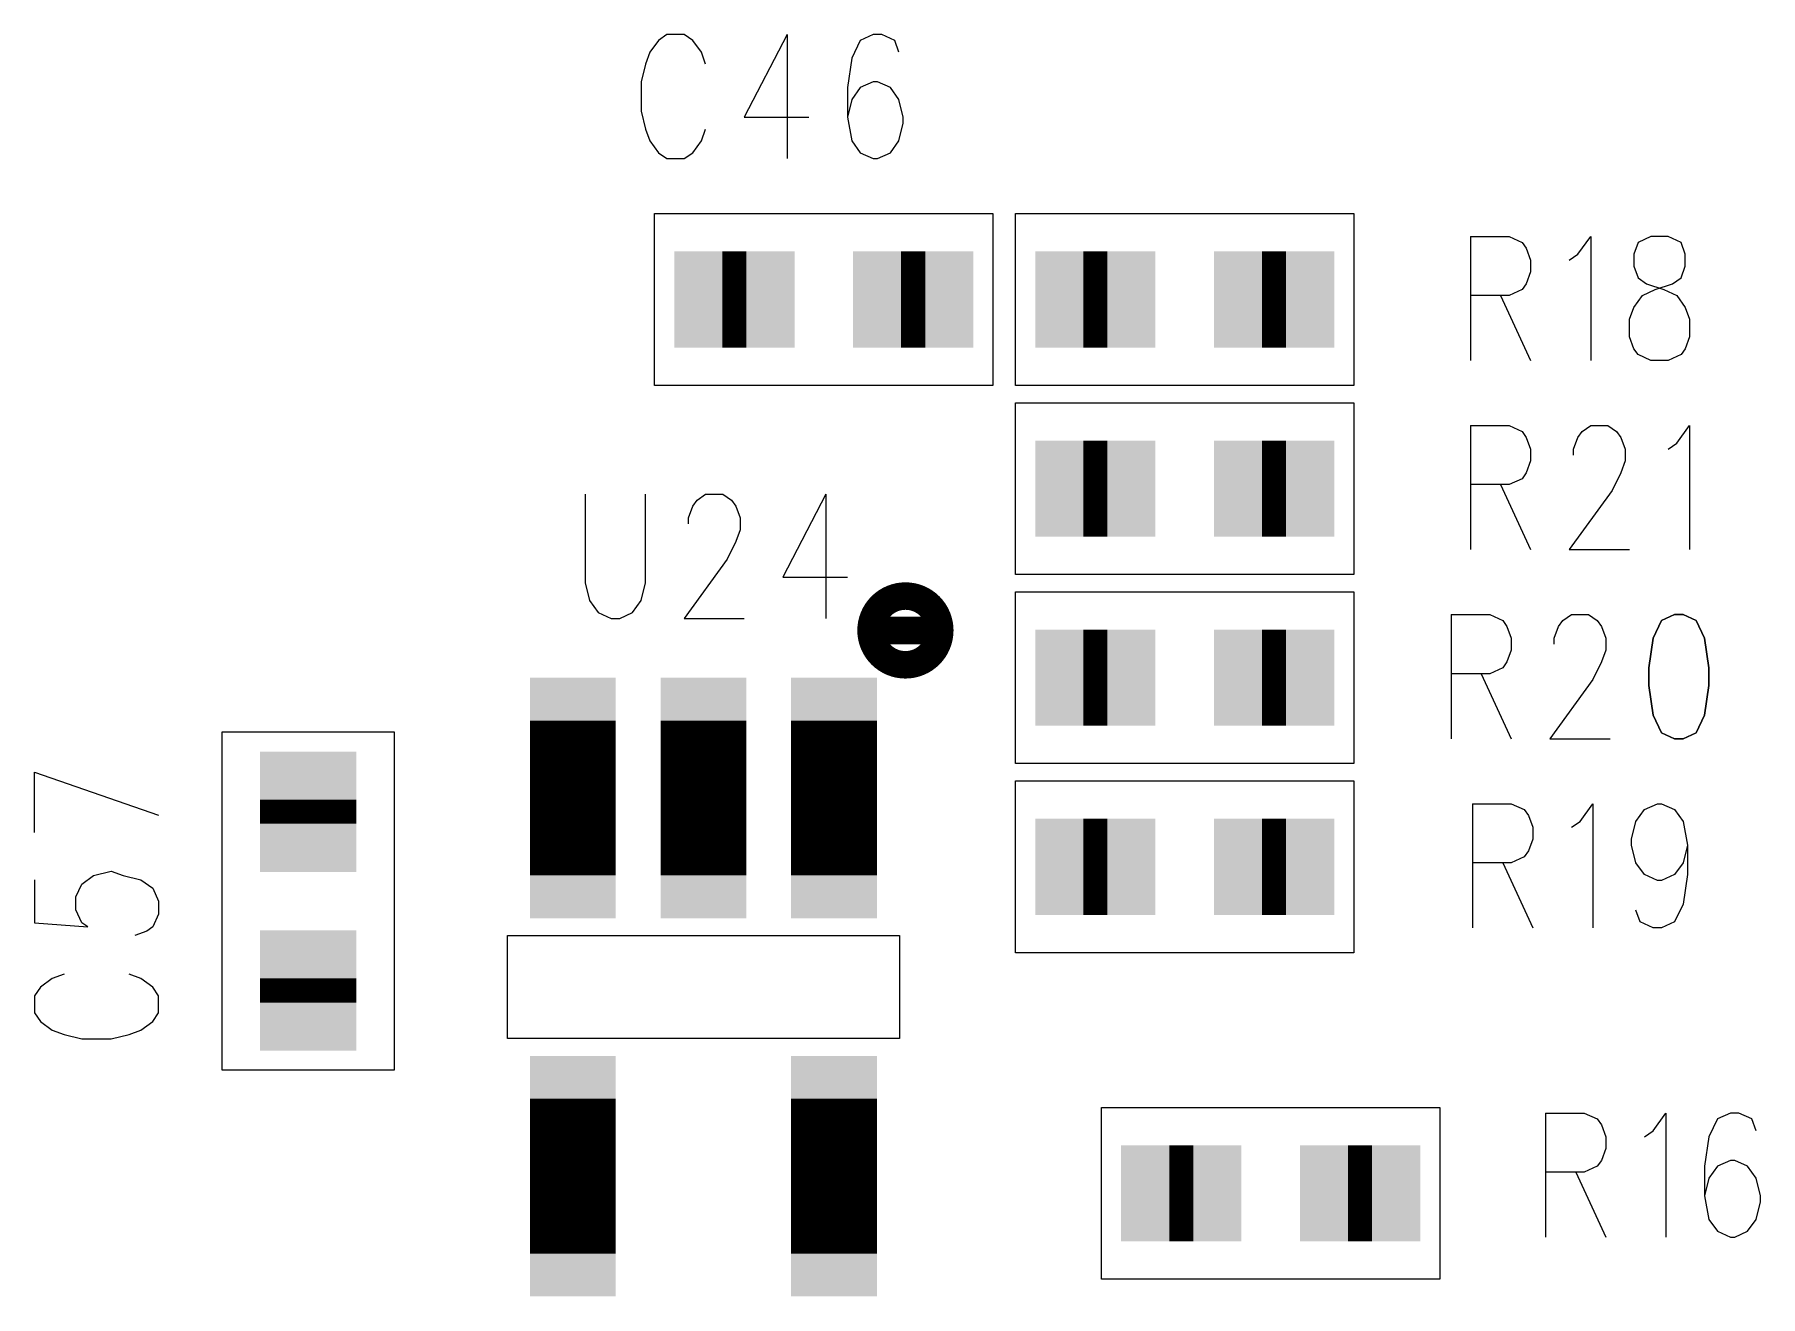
# Model space of a CAD drawing. Extents: x 12040 to 27945, y 10799 to 21199.
# Drawn here: x 18850 to 19353, y 18101 to 18468 of the extents above; entities that cross this region are included whole.
import ezdxf

# ---------------------------------------------------------------- set-up
doc = ezdxf.new("R2010")
doc.units = 0
doc.header["$MEASUREMENT"] = 0
doc.layers.add('ASSYDWGBOT_PHO', color=7, linetype='Continuous')

msp = doc.modelspace()

# ---------------------------------------------------------------- linework, layer by layer
at = {"layer": 'ASSYDWGBOT_PHO'}
for points in [[(19034.38, 18467.73), (19031.879, 18466.021)], [(19039.379, 18467.73), (19034.38, 18467.73)], [(19041.88, 18466.021), (19039.379, 18467.73)], [(19069.38, 18467.73), (19056.881, 18443.67)], [(19069.38, 18467.73), (19069.38, 18431.641)], [(19094.379, 18467.73), (19090.63, 18466.021)], [(19096.88, 18467.73), (19094.379, 18467.73)], [(19100.63, 18466.021), (19096.88, 18467.73)], [(19031.879, 18466.021), (19029.381, 18462.58)], [(19044.38, 18462.58), (19041.88, 18466.021)], [(19090.63, 18466.021), (19088.131, 18460.859)], [(19101.879, 18462.58), (19100.63, 18466.021)], [(19028.13, 18459.141), (19026.88, 18453.979)], [(19029.381, 18462.58), (19028.13, 18459.141)], [(19045.63, 18459.141), (19044.38, 18462.58)], [(19088.131, 18460.859), (19086.88, 18452.271)], [(19026.88, 18453.979), (19026.88, 18445.391)], [(19094.379, 18453.979), (19090.63, 18452.271)], [(19095.631, 18453.979), (19094.379, 18453.979)], [(19099.38, 18452.271), (19095.631, 18453.979)], [(19086.88, 18452.271), (19086.88, 18443.67)], [(19088.131, 18448.83), (19086.88, 18443.67)], [(19090.63, 18452.271), (19088.131, 18448.83)], [(19101.879, 18448.83), (19099.38, 18452.271)], [(19103.13, 18443.67), (19101.879, 18448.83)], [(19026.88, 18445.391), (19028.13, 18440.229)], [(19056.881, 18443.67), (19075.63, 18443.67)], [(19086.88, 18443.67), (19088.131, 18436.8)], [(19103.13, 18441.95), (19103.13, 18443.67)], [(19028.13, 18440.229), (19029.381, 18436.8)], [(19044.38, 18436.8), (19045.63, 18440.229)], [(19101.879, 18436.8), (19103.13, 18441.95)], [(19029.381, 18436.8), (19031.879, 18433.359)], [(19031.879, 18433.359), (19034.38, 18431.641)], [(19039.379, 18431.641), (19041.88, 18433.359)], [(19041.88, 18433.359), (19044.38, 18436.8)], [(19088.131, 18436.8), (19090.63, 18433.359)], [(19090.63, 18433.359), (19094.379, 18431.641)], [(19095.631, 18431.641), (19099.38, 18433.359)], [(19099.38, 18433.359), (19101.879, 18436.8)], [(19034.38, 18431.641), (19039.379, 18431.641)], [(19094.379, 18431.641), (19095.631, 18431.641)], [(19030.79, 18415.63), (19129.21, 18415.63)], [(19030.79, 18365.629), (19030.79, 18415.63)], [(19129.21, 18415.63), (19129.21, 18365.629)], [(19135.79, 18415.63), (19234.209, 18415.63)], [(19135.79, 18365.629), (19135.79, 18415.63)], [(19234.209, 18415.63), (19234.209, 18365.629)], [(19268.129, 18408.979), (19268.129, 18372.89)], [(19268.129, 18408.979), (19279.381, 18408.979)], [(19279.381, 18408.979), (19283.131, 18407.27)], [(19299.379, 18403.83), (19303.129, 18408.979)], [(19303.129, 18408.979), (19303.129, 18372.89)], [(19320.629, 18408.979), (19316.879, 18407.27)], [(19325.63, 18408.979), (19320.629, 18408.979)], [(19329.38, 18407.27), (19325.63, 18408.979)], [(19283.131, 18407.27), (19284.38, 18405.55)], [(19284.38, 18405.55), (19285.629, 18402.109)], [(19296.881, 18402.109), (19299.379, 18403.83)], [(19316.879, 18407.27), (19315.63, 18403.83)], [(19315.63, 18403.83), (19315.63, 18400.391)], [(19330.629, 18403.83), (19329.38, 18407.27)], [(19330.629, 18400.391), (19330.629, 18403.83)], [(19285.629, 18398.67), (19284.38, 18395.229)], [(19285.629, 18402.109), (19285.629, 18398.67)], [(19315.63, 18400.391), (19316.879, 18396.95)], [(19329.38, 18396.95), (19330.629, 18400.391)], [(19283.131, 18393.52), (19279.381, 18391.8)], [(19284.38, 18395.229), (19283.131, 18393.52)], [(19316.879, 18396.95), (19319.38, 18395.229)], [(19318.13, 18391.8), (19321.88, 18393.52)], [(19319.38, 18395.229), (19324.381, 18393.52)], [(19321.88, 18393.52), (19326.88, 18395.229)], [(19324.381, 18393.52), (19328.131, 18391.8)], [(19326.88, 18395.229), (19329.38, 18396.95)], [(19279.381, 18391.8), (19268.129, 18391.8)], [(19276.88, 18391.8), (19285.629, 18372.89)], [(19314.381, 18384.92), (19315.63, 18388.359)], [(19315.63, 18388.359), (19318.13, 18391.8)], [(19328.131, 18391.8), (19330.629, 18388.359)], [(19330.629, 18388.359), (19331.881, 18384.92)], [(19314.381, 18379.77), (19314.381, 18384.92)], [(19331.881, 18384.92), (19331.881, 18379.77)], [(19315.63, 18376.329), (19314.381, 18379.77)], [(19331.881, 18379.77), (19330.629, 18376.329)], [(19316.879, 18374.611), (19315.63, 18376.329)], [(19320.629, 18372.89), (19316.879, 18374.611)], [(19325.63, 18372.89), (19320.629, 18372.89)], [(19329.38, 18374.611), (19325.63, 18372.89)], [(19330.629, 18376.329), (19329.38, 18374.611)], [(19129.21, 18365.629), (19030.79, 18365.629)], [(19234.209, 18365.629), (19135.79, 18365.629)], [(19135.79, 18360.63), (19234.209, 18360.63)], [(19135.79, 18310.631), (19135.79, 18360.63)], [(19234.209, 18360.63), (19234.209, 18310.631)], [(19268.129, 18353.979), (19268.129, 18317.89)], [(19268.129, 18353.979), (19279.381, 18353.979)], [(19279.381, 18353.979), (19283.131, 18352.27)], [(19283.131, 18352.27), (19284.38, 18350.55)], [(19299.379, 18350.55), (19300.631, 18352.27)], [(19300.631, 18352.27), (19303.129, 18353.979)], [(19303.129, 18353.979), (19308.13, 18353.979)], [(19308.13, 18353.979), (19310.631, 18352.27)], [(19310.631, 18352.27), (19311.88, 18350.55)], [(19328.131, 18348.829), (19331.881, 18353.979)], [(19331.881, 18353.979), (19331.881, 18317.89)], [(19284.38, 18350.55), (19285.629, 18347.111)], [(19298.13, 18347.111), (19299.379, 18350.55)], [(19311.88, 18350.55), (19313.129, 18347.111)], [(19325.63, 18347.111), (19328.131, 18348.829)], [(19285.629, 18343.67), (19284.38, 18340.231)], [(19285.629, 18347.111), (19285.629, 18343.67)], [(19298.13, 18345.39), (19298.13, 18347.111)], [(19313.129, 18343.67), (19311.88, 18340.231)], [(19313.129, 18347.111), (19313.129, 18343.67)], [(19283.131, 18338.52), (19279.381, 18336.8)], [(19284.38, 18340.231), (19283.131, 18338.52)], [(19311.88, 18340.231), (19309.38, 18335.079)], [(19010.63, 18333.981), (19010.63, 18308.201)], [(19028.13, 18308.201), (19028.13, 18333.981)], [(19041.88, 18330.549), (19043.131, 18332.27)], [(19043.131, 18332.27), (19045.63, 18333.981)], [(19045.63, 18333.981), (19050.631, 18333.981)], [(19050.631, 18333.981), (19053.129, 18332.27)], [(19053.129, 18332.27), (19054.38, 18330.549)], [(19080.629, 18333.981), (19068.13, 18309.919)], [(19080.629, 18333.981), (19080.629, 18297.89)], [(19279.381, 18336.8), (19268.129, 18336.8)], [(19276.88, 18336.8), (19285.629, 18317.89)], [(19309.38, 18335.079), (19296.881, 18317.89)], [(19040.63, 18327.11), (19041.88, 18330.549)], [(19040.63, 18325.39), (19040.63, 18327.11)], [(19054.38, 18330.549), (19055.63, 18327.11)], [(19055.63, 18327.11), (19055.63, 18323.669)], [(19055.63, 18323.669), (19054.38, 18320.23)], [(19054.38, 18320.23), (19051.88, 18315.081)], [(19296.881, 18317.89), (19314.381, 18317.89)], [(19051.88, 18315.081), (19039.379, 18297.89)], [(19010.63, 18308.201), (19011.881, 18303.049)], [(19026.88, 18303.049), (19028.13, 18308.201)], [(19068.13, 18309.919), (19086.88, 18309.919)], [(19234.209, 18310.631), (19135.79, 18310.631)], [(19011.881, 18303.049), (19014.38, 18299.61)], [(19024.38, 18299.61), (19026.88, 18303.049)], [(19135.79, 18305.63), (19234.209, 18305.63)], [(19135.79, 18255.63), (19135.79, 18305.63)], [(19234.209, 18305.63), (19234.209, 18255.63)], [(19014.38, 18299.61), (19018.129, 18297.89)], [(19018.129, 18297.89), (19020.63, 18297.89)], [(19020.63, 18297.89), (19024.38, 18299.61)], [(19039.379, 18297.89), (19056.881, 18297.89)], [(19262.501, 18298.981), (19262.501, 18262.89)], [(19262.501, 18298.981), (19273.75, 18298.981)], [(19273.75, 18298.981), (19277.5, 18297.27)], [(19277.5, 18297.27), (19278.749, 18295.549)], [(19293.751, 18295.549), (19295, 18297.27)], [(19295, 18297.27), (19297.501, 18298.981)], [(19297.501, 18298.981), (19302.5, 18298.981)], [(19302.5, 18298.981), (19305, 18297.27)], [(19305, 18297.27), (19306.25, 18295.549)], [(19278.749, 18295.549), (19280.001, 18292.11)], [(19280.001, 18292.11), (19280.001, 18288.67)], [(19292.5, 18292.11), (19293.751, 18295.549)], [(19292.5, 18290.39), (19292.5, 18292.11)], [(19306.25, 18295.549), (19307.501, 18292.11)], [(19307.501, 18292.11), (19307.501, 18288.67)], [(19280.001, 18288.67), (19278.749, 18285.231)], [(19307.501, 18288.67), (19306.25, 18285.231)], [(19277.5, 18283.52), (19273.75, 18281.799)], [(19278.749, 18285.231), (19277.5, 18283.52)], [(19306.25, 18285.231), (19303.749, 18280.081)], [(19273.75, 18281.799), (19262.501, 18281.799)], [(19271.25, 18281.799), (19280.001, 18262.89)], [(19303.749, 18280.081), (19291.25, 18262.89)], [(18905.001, 18166.42), (18905.001, 18264.839)], [(18905.001, 18264.839), (18955, 18264.839)], [(18955, 18264.839), (18955, 18166.42)], [(19291.25, 18262.89), (19308.75, 18262.89)], [(18850.389, 18253.12), (18886.48, 18240.62)], [(18850.389, 18235.62), (18850.389, 18253.12)], [(19234.209, 18255.63), (19135.79, 18255.63)], [(19135.79, 18250.629), (19234.209, 18250.629)], [(19135.79, 18200.63), (19135.79, 18250.629)], [(19234.209, 18250.629), (19234.209, 18200.63)], [(19268.749, 18243.98), (19268.749, 18207.89)], [(19268.749, 18243.98), (19280.001, 18243.98)], [(19280.001, 18243.98), (19283.751, 18242.27)], [(19283.751, 18242.27), (19285, 18240.549)], [(19299.999, 18238.831), (19303.749, 18243.98)], [(19303.749, 18243.98), (19303.749, 18207.89)], [(19316.25, 18238.831), (19318.75, 18242.27)], [(19318.75, 18242.27), (19322.5, 18243.98)], [(19322.5, 18243.98), (19323.75, 18243.98)], [(19323.75, 18243.98), (19327.499, 18242.27)], [(19327.499, 18242.27), (19330, 18238.831)], [(19285, 18240.549), (19286.249, 18237.11)], [(19286.249, 18237.11), (19286.249, 18233.669)], [(19297.501, 18237.11), (19299.999, 18238.831)], [(19315.001, 18233.669), (19316.25, 18238.831)], [(19330, 18238.831), (19331.249, 18231.951)], [(19286.249, 18233.669), (19285, 18230.23)], [(19315.001, 18231.951), (19315.001, 18233.669)], [(19316.25, 18226.801), (19315.001, 18231.951)], [(19331.249, 18231.951), (19330, 18226.801)], [(19331.249, 18231.951), (19331.249, 18223.36)], [(19280.001, 18226.801), (19268.749, 18226.801)], [(19277.5, 18226.801), (19286.249, 18207.89)], [(19283.751, 18228.519), (19280.001, 18226.801)], [(19285, 18230.23), (19283.751, 18228.519)], [(19318.75, 18223.36), (19316.25, 18226.801)], [(19330, 18226.801), (19327.499, 18223.36)], [(18850.389, 18221.87), (18850.389, 18209.37)], [(18864.14, 18220.619), (18867.58, 18223.12)], [(18867.58, 18223.12), (18872.73, 18224.369)], [(18872.73, 18224.369), (18876.169, 18223.12)], [(18876.169, 18223.12), (18881.33, 18221.87)], [(18881.33, 18221.87), (18884.769, 18219.37)], [(19322.5, 18221.64), (19318.75, 18223.36)], [(19327.499, 18223.36), (19323.75, 18221.64)], [(19331.249, 18223.36), (19330, 18214.769)], [(18862.419, 18216.869), (18864.14, 18220.619)], [(18862.419, 18213.12), (18862.419, 18216.869)], [(18884.769, 18219.37), (18886.48, 18215.62)], [(19323.75, 18221.64), (19322.5, 18221.64)], [(18864.14, 18209.37), (18862.419, 18213.12)], [(18886.48, 18211.87), (18884.769, 18208.12)], [(18886.48, 18215.62), (18886.48, 18211.87)], [(19317.499, 18209.61), (19316.25, 18213.051)], [(19330, 18214.769), (19327.499, 18209.61)], [(18850.389, 18209.37), (18865.86, 18208.12)], [(18865.86, 18208.12), (18864.14, 18209.37)], [(18883.051, 18206.869), (18879.61, 18205.62)], [(18884.769, 18208.12), (18883.051, 18206.869)], [(19321.251, 18207.89), (19317.499, 18209.61)], [(19323.75, 18207.89), (19321.251, 18207.89)], [(19327.499, 18209.61), (19323.75, 18207.89)], [(18988.001, 18205.629), (19101.999, 18205.629)], [(18988.001, 18175.631), (18988.001, 18205.629)], [(19101.999, 18205.629), (19101.999, 18175.631)], [(19234.209, 18200.63), (19135.79, 18200.63)], [(18855.551, 18193.119), (18852.11, 18190.62)], [(18858.98, 18194.37), (18855.551, 18193.119)], [(18881.33, 18193.119), (18877.89, 18194.37)], [(18884.769, 18190.62), (18881.33, 18193.119)], [(18852.11, 18190.62), (18850.389, 18188.12)], [(18850.389, 18188.12), (18850.389, 18183.121)], [(18886.48, 18188.12), (18884.769, 18190.62)], [(18886.48, 18183.121), (18886.48, 18188.12)], [(18850.389, 18183.121), (18852.11, 18180.62)], [(18884.769, 18180.62), (18886.48, 18183.121)], [(18852.11, 18180.62), (18855.551, 18178.12)], [(18855.551, 18178.12), (18858.98, 18176.87)], [(18858.98, 18176.87), (18864.14, 18175.619)], [(18872.73, 18175.619), (18877.89, 18176.87)], [(18877.89, 18176.87), (18881.33, 18178.12)], [(18881.33, 18178.12), (18884.769, 18180.62)], [(18864.14, 18175.619), (18872.73, 18175.619)], [(19101.999, 18175.631), (18988.001, 18175.631)], [(18955, 18166.42), (18905.001, 18166.42)], [(19160.789, 18155.63), (19259.211, 18155.63)], [(19160.789, 18105.631), (19160.789, 18155.63)], [(19259.211, 18155.63), (19259.211, 18105.631)], [(19290.001, 18153.98), (19290.001, 18117.889)], [(19290.001, 18153.98), (19301.25, 18153.98)], [(19301.25, 18153.98), (19305, 18152.269)], [(19305, 18152.269), (19306.25, 18150.551)], [(19321.251, 18148.83), (19325.001, 18153.98)], [(19325.001, 18153.98), (19325.001, 18117.889)], [(19340, 18152.269), (19337.5, 18147.11)], [(19343.75, 18153.98), (19340, 18152.269)], [(19346.251, 18153.98), (19343.75, 18153.98)], [(19350, 18152.269), (19346.251, 18153.98)], [(19351.25, 18148.83), (19350, 18152.269)], [(19306.25, 18150.551), (19307.501, 18147.11)], [(19307.501, 18147.11), (19307.501, 18143.669)], [(19318.75, 18147.11), (19321.251, 18148.83)], [(19337.5, 18147.11), (19336.25, 18138.519)], [(19307.501, 18143.669), (19306.25, 18140.23)], [(19301.25, 18136.801), (19290.001, 18136.801)], [(19298.75, 18136.801), (19307.501, 18117.889)], [(19305, 18138.519), (19301.25, 18136.801)], [(19306.25, 18140.23), (19305, 18138.519)], [(19336.25, 18138.519), (19336.25, 18129.919)], [(19340, 18138.519), (19337.5, 18135.08)], [(19343.75, 18140.23), (19340, 18138.519)], [(19344.999, 18140.23), (19343.75, 18140.23)], [(19348.749, 18138.519), (19344.999, 18140.23)], [(19351.25, 18135.08), (19348.749, 18138.519)], [(19337.5, 18135.08), (19336.25, 18129.919)], [(19352.501, 18129.919), (19351.25, 18135.08)], [(19336.25, 18129.919), (19337.5, 18123.051)], [(19351.25, 18123.051), (19352.501, 18128.201)], [(19352.501, 18128.201), (19352.501, 18129.919)], [(19337.5, 18123.051), (19340, 18119.61)], [(19348.749, 18119.61), (19351.25, 18123.051)], [(19340, 18119.61), (19343.75, 18117.889)], [(19343.75, 18117.889), (19344.999, 18117.889)], [(19344.999, 18117.889), (19348.749, 18119.61)], [(19259.211, 18105.631), (19160.789, 18105.631)]]:
    msp.add_lwpolyline(points, dxfattribs=at)
for points, const_width in [([(19050.501, 18390.631), (19057.501, 18390.631)], 28), ([(19050.501, 18390.631), (19057.501, 18390.631)], 28), ([(19102.501, 18390.631), (19109.501, 18390.631)], 28), ([(19102.501, 18390.631), (19109.501, 18390.631)], 28), ([(19155.5, 18390.631), (19162.5, 18390.631)], 28), ([(19155.5, 18390.631), (19162.5, 18390.631)], 28), ([(19207.5, 18390.631), (19214.5, 18390.631)], 28), ([(19207.5, 18390.631), (19214.5, 18390.631)], 28), ([(19155.5, 18335.63), (19162.5, 18335.63)], 28), ([(19155.5, 18335.63), (19162.5, 18335.63)], 28), ([(19207.5, 18335.63), (19214.5, 18335.63)], 28), ([(19207.5, 18335.63), (19214.5, 18335.63)], 28), ([(19155.5, 18280.63), (19162.5, 18280.63)], 28), ([(19155.5, 18280.63), (19162.5, 18280.63)], 28), ([(19207.5, 18280.63), (19214.5, 18280.63)], 28), ([(19207.5, 18280.63), (19214.5, 18280.63)], 28), ([(19007, 18223.129), (19007, 18268.129)], 25), ([(19045, 18223.129), (19045, 18268.129)], 25), ([(19083, 18223.129), (19083, 18268.129)], 25), ([(18930, 18238.131), (18930, 18245.131)], 28), ([(18930, 18238.131), (18930, 18245.131)], 28), ([(19155.5, 18225.63), (19162.5, 18225.63)], 28), ([(19155.5, 18225.63), (19162.5, 18225.63)], 28), ([(19207.5, 18225.63), (19214.5, 18225.63)], 28), ([(19207.5, 18225.63), (19214.5, 18225.63)], 28), ([(18930, 18186.131), (18930, 18193.13)], 28), ([(18930, 18186.131), (18930, 18193.13)], 28), ([(19007, 18113.131), (19007, 18158.131)], 25), ([(19083, 18113.131), (19083, 18158.131)], 25), ([(19180.5, 18130.63), (19187.5, 18130.63)], 28), ([(19180.5, 18130.63), (19187.5, 18130.63)], 28), ([(19232.5, 18130.63), (19239.5, 18130.63)], 28), ([(19232.5, 18130.63), (19239.5, 18130.63)], 28)]:
    msp.add_lwpolyline(points, dxfattribs=dict(at, const_width=const_width))
at = {"layer": 'ASSYDWGBOT_PHO', "const_width": 8}
for points in [[(19113.75, 18294.38, 1), (19093.75, 18294.38, 1)], [(19093.75, 18294.38, 1), (19113.75, 18294.38)]]:
    msp.add_lwpolyline(points, format="xyb", close=True, dxfattribs=at)
at = {"layer": 'ASSYDWGBOT_PHO'}
for points in [[(19323.75, 18297.27), (19321.251, 18292.11)], [(19327.499, 18298.981), (19323.75, 18297.27)], [(19330, 18298.981), (19327.499, 18298.981)], [(19333.75, 18297.27), (19330, 18298.981)], [(19336.25, 18292.11), (19333.75, 18297.27)], [(19321.251, 18292.11), (19320, 18283.52)], [(19337.5, 18283.52), (19336.25, 18292.11)], [(19320, 18283.52), (19320, 18278.36)], [(19337.5, 18278.36), (19337.5, 18283.52)], [(19320, 18278.36), (19321.251, 18269.77)], [(19336.25, 18269.77), (19337.5, 18278.36)], [(19321.251, 18269.77), (19323.75, 18264.61)], [(19333.75, 18264.61), (19336.25, 18269.77)], [(19323.75, 18264.61), (19327.499, 18262.89)], [(19327.499, 18262.89), (19330, 18262.89)], [(19330, 18262.89), (19333.75, 18264.61)]]:
    msp.add_lwpolyline(points, close=True, dxfattribs=at)
for points in [[(19064.501, 18404.631), (19064.501, 18376.631), (19036.501, 18404.631), (19036.501, 18376.631)], [(19064.501, 18404.631), (19064.501, 18376.631), (19036.501, 18404.631), (19036.501, 18376.631)], [(19043.501, 18376.631), (19043.501, 18404.631), (19071.501, 18376.631), (19071.501, 18404.631)], [(19043.501, 18376.631), (19043.501, 18404.631), (19071.501, 18376.631), (19071.501, 18404.631)], [(19116.501, 18404.631), (19116.501, 18376.631), (19088.501, 18404.631), (19088.501, 18376.631)], [(19116.501, 18404.631), (19116.501, 18376.631), (19088.501, 18404.631), (19088.501, 18376.631)], [(19095.501, 18376.631), (19095.501, 18404.631), (19123.501, 18376.631), (19123.501, 18404.631)], [(19095.501, 18376.631), (19095.501, 18404.631), (19123.501, 18376.631), (19123.501, 18404.631)], [(19169.5, 18404.631), (19169.5, 18376.631), (19141.5, 18404.631), (19141.5, 18376.631)], [(19169.5, 18404.631), (19169.5, 18376.631), (19141.5, 18404.631), (19141.5, 18376.631)], [(19148.5, 18376.631), (19148.5, 18404.631), (19176.5, 18376.631), (19176.5, 18404.631)], [(19148.5, 18376.631), (19148.5, 18404.631), (19176.5, 18376.631), (19176.5, 18404.631)], [(19221.5, 18404.631), (19221.5, 18376.631), (19193.5, 18404.631), (19193.5, 18376.631)], [(19221.5, 18404.631), (19221.5, 18376.631), (19193.5, 18404.631), (19193.5, 18376.631)], [(19200.5, 18376.631), (19200.5, 18404.631), (19228.5, 18376.631), (19228.5, 18404.631)], [(19200.5, 18376.631), (19200.5, 18404.631), (19228.5, 18376.631), (19228.5, 18404.631)], [(19169.5, 18349.63), (19169.5, 18321.63), (19141.5, 18349.63), (19141.5, 18321.63)], [(19169.5, 18349.63), (19169.5, 18321.63), (19141.5, 18349.63), (19141.5, 18321.63)], [(19148.5, 18321.63), (19148.5, 18349.63), (19176.5, 18321.63), (19176.5, 18349.63)], [(19148.5, 18321.63), (19148.5, 18349.63), (19176.5, 18321.63), (19176.5, 18349.63)], [(19221.5, 18349.63), (19221.5, 18321.63), (19193.5, 18349.63), (19193.5, 18321.63)], [(19221.5, 18349.63), (19221.5, 18321.63), (19193.5, 18349.63), (19193.5, 18321.63)], [(19200.5, 18321.63), (19200.5, 18349.63), (19228.5, 18321.63), (19228.5, 18349.63)], [(19200.5, 18321.63), (19200.5, 18349.63), (19228.5, 18321.63), (19228.5, 18349.63)], [(19169.5, 18294.63), (19169.5, 18266.63), (19141.5, 18294.63), (19141.5, 18266.63)], [(19169.5, 18294.63), (19169.5, 18266.63), (19141.5, 18294.63), (19141.5, 18266.63)], [(19148.5, 18266.63), (19148.5, 18294.63), (19176.5, 18266.63), (19176.5, 18294.63)], [(19148.5, 18266.63), (19148.5, 18294.63), (19176.5, 18266.63), (19176.5, 18294.63)], [(19221.5, 18294.63), (19221.5, 18266.63), (19193.5, 18294.63), (19193.5, 18266.63)], [(19221.5, 18294.63), (19221.5, 18266.63), (19193.5, 18294.63), (19193.5, 18266.63)], [(19200.5, 18266.63), (19200.5, 18294.63), (19228.5, 18266.63), (19228.5, 18294.63)], [(19200.5, 18266.63), (19200.5, 18294.63), (19228.5, 18266.63), (19228.5, 18294.63)], [(19019.5, 18255.629), (18994.5, 18255.629), (19019.5, 18280.629), (18994.5, 18280.629)], [(19057.5, 18255.629), (19032.5, 18255.629), (19057.5, 18280.629), (19032.5, 18280.629)], [(19095.5, 18255.629), (19070.5, 18255.629), (19095.5, 18280.629), (19070.5, 18280.629)], [(18944, 18231.131), (18916, 18231.131), (18944, 18259.131), (18916, 18259.131)], [(18944, 18231.131), (18916, 18231.131), (18944, 18259.131), (18916, 18259.131)], [(18916, 18252.131), (18944, 18252.131), (18916, 18224.131), (18944, 18224.131)], [(18916, 18252.131), (18944, 18252.131), (18916, 18224.131), (18944, 18224.131)], [(19169.5, 18239.63), (19169.5, 18211.63), (19141.5, 18239.63), (19141.5, 18211.63)], [(19169.5, 18239.63), (19169.5, 18211.63), (19141.5, 18239.63), (19141.5, 18211.63)], [(19148.5, 18211.63), (19148.5, 18239.63), (19176.5, 18211.63), (19176.5, 18239.63)], [(19148.5, 18211.63), (19148.5, 18239.63), (19176.5, 18211.63), (19176.5, 18239.63)], [(19221.5, 18239.63), (19221.5, 18211.63), (19193.5, 18239.63), (19193.5, 18211.63)], [(19221.5, 18239.63), (19221.5, 18211.63), (19193.5, 18239.63), (19193.5, 18211.63)], [(19200.5, 18211.63), (19200.5, 18239.63), (19228.5, 18211.63), (19228.5, 18239.63)], [(19200.5, 18211.63), (19200.5, 18239.63), (19228.5, 18211.63), (19228.5, 18239.63)], [(18994.5, 18235.629), (19019.5, 18235.629), (18994.5, 18210.629), (19019.5, 18210.629)], [(19032.5, 18235.629), (19057.5, 18235.629), (19032.5, 18210.629), (19057.5, 18210.629)], [(19070.5, 18235.629), (19095.5, 18235.629), (19070.5, 18210.629), (19095.5, 18210.629)], [(18944, 18179.13), (18916, 18179.13), (18944, 18207.13), (18916, 18207.13)], [(18944, 18179.13), (18916, 18179.13), (18944, 18207.13), (18916, 18207.13)], [(18916, 18200.131), (18944, 18200.131), (18916, 18172.131), (18944, 18172.131)], [(18916, 18200.131), (18944, 18200.131), (18916, 18172.131), (18944, 18172.131)], [(19019.5, 18145.631), (18994.5, 18145.631), (19019.5, 18170.631), (18994.5, 18170.631)], [(19095.5, 18145.631), (19070.5, 18145.631), (19095.5, 18170.631), (19070.5, 18170.631)], [(19194.5, 18144.63), (19194.5, 18116.63), (19166.5, 18144.63), (19166.5, 18116.63)], [(19194.5, 18144.63), (19194.5, 18116.63), (19166.5, 18144.63), (19166.5, 18116.63)], [(19173.5, 18116.63), (19173.5, 18144.63), (19201.5, 18116.63), (19201.5, 18144.63)], [(19173.5, 18116.63), (19173.5, 18144.63), (19201.5, 18116.63), (19201.5, 18144.63)], [(19246.5, 18144.63), (19246.5, 18116.63), (19218.5, 18144.63), (19218.5, 18116.63)], [(19246.5, 18144.63), (19246.5, 18116.63), (19218.5, 18144.63), (19218.5, 18116.63)], [(19225.5, 18116.63), (19225.5, 18144.63), (19253.5, 18116.63), (19253.5, 18144.63)], [(19225.5, 18116.63), (19225.5, 18144.63), (19253.5, 18116.63), (19253.5, 18144.63)], [(18994.5, 18125.631), (19019.5, 18125.631), (18994.5, 18100.631), (19019.5, 18100.631)], [(19070.5, 18125.631), (19095.5, 18125.631), (19070.5, 18100.631), (19095.5, 18100.631)]]:
    msp.add_solid(points, dxfattribs=at)

doc.saveas('drawing.dxf')
